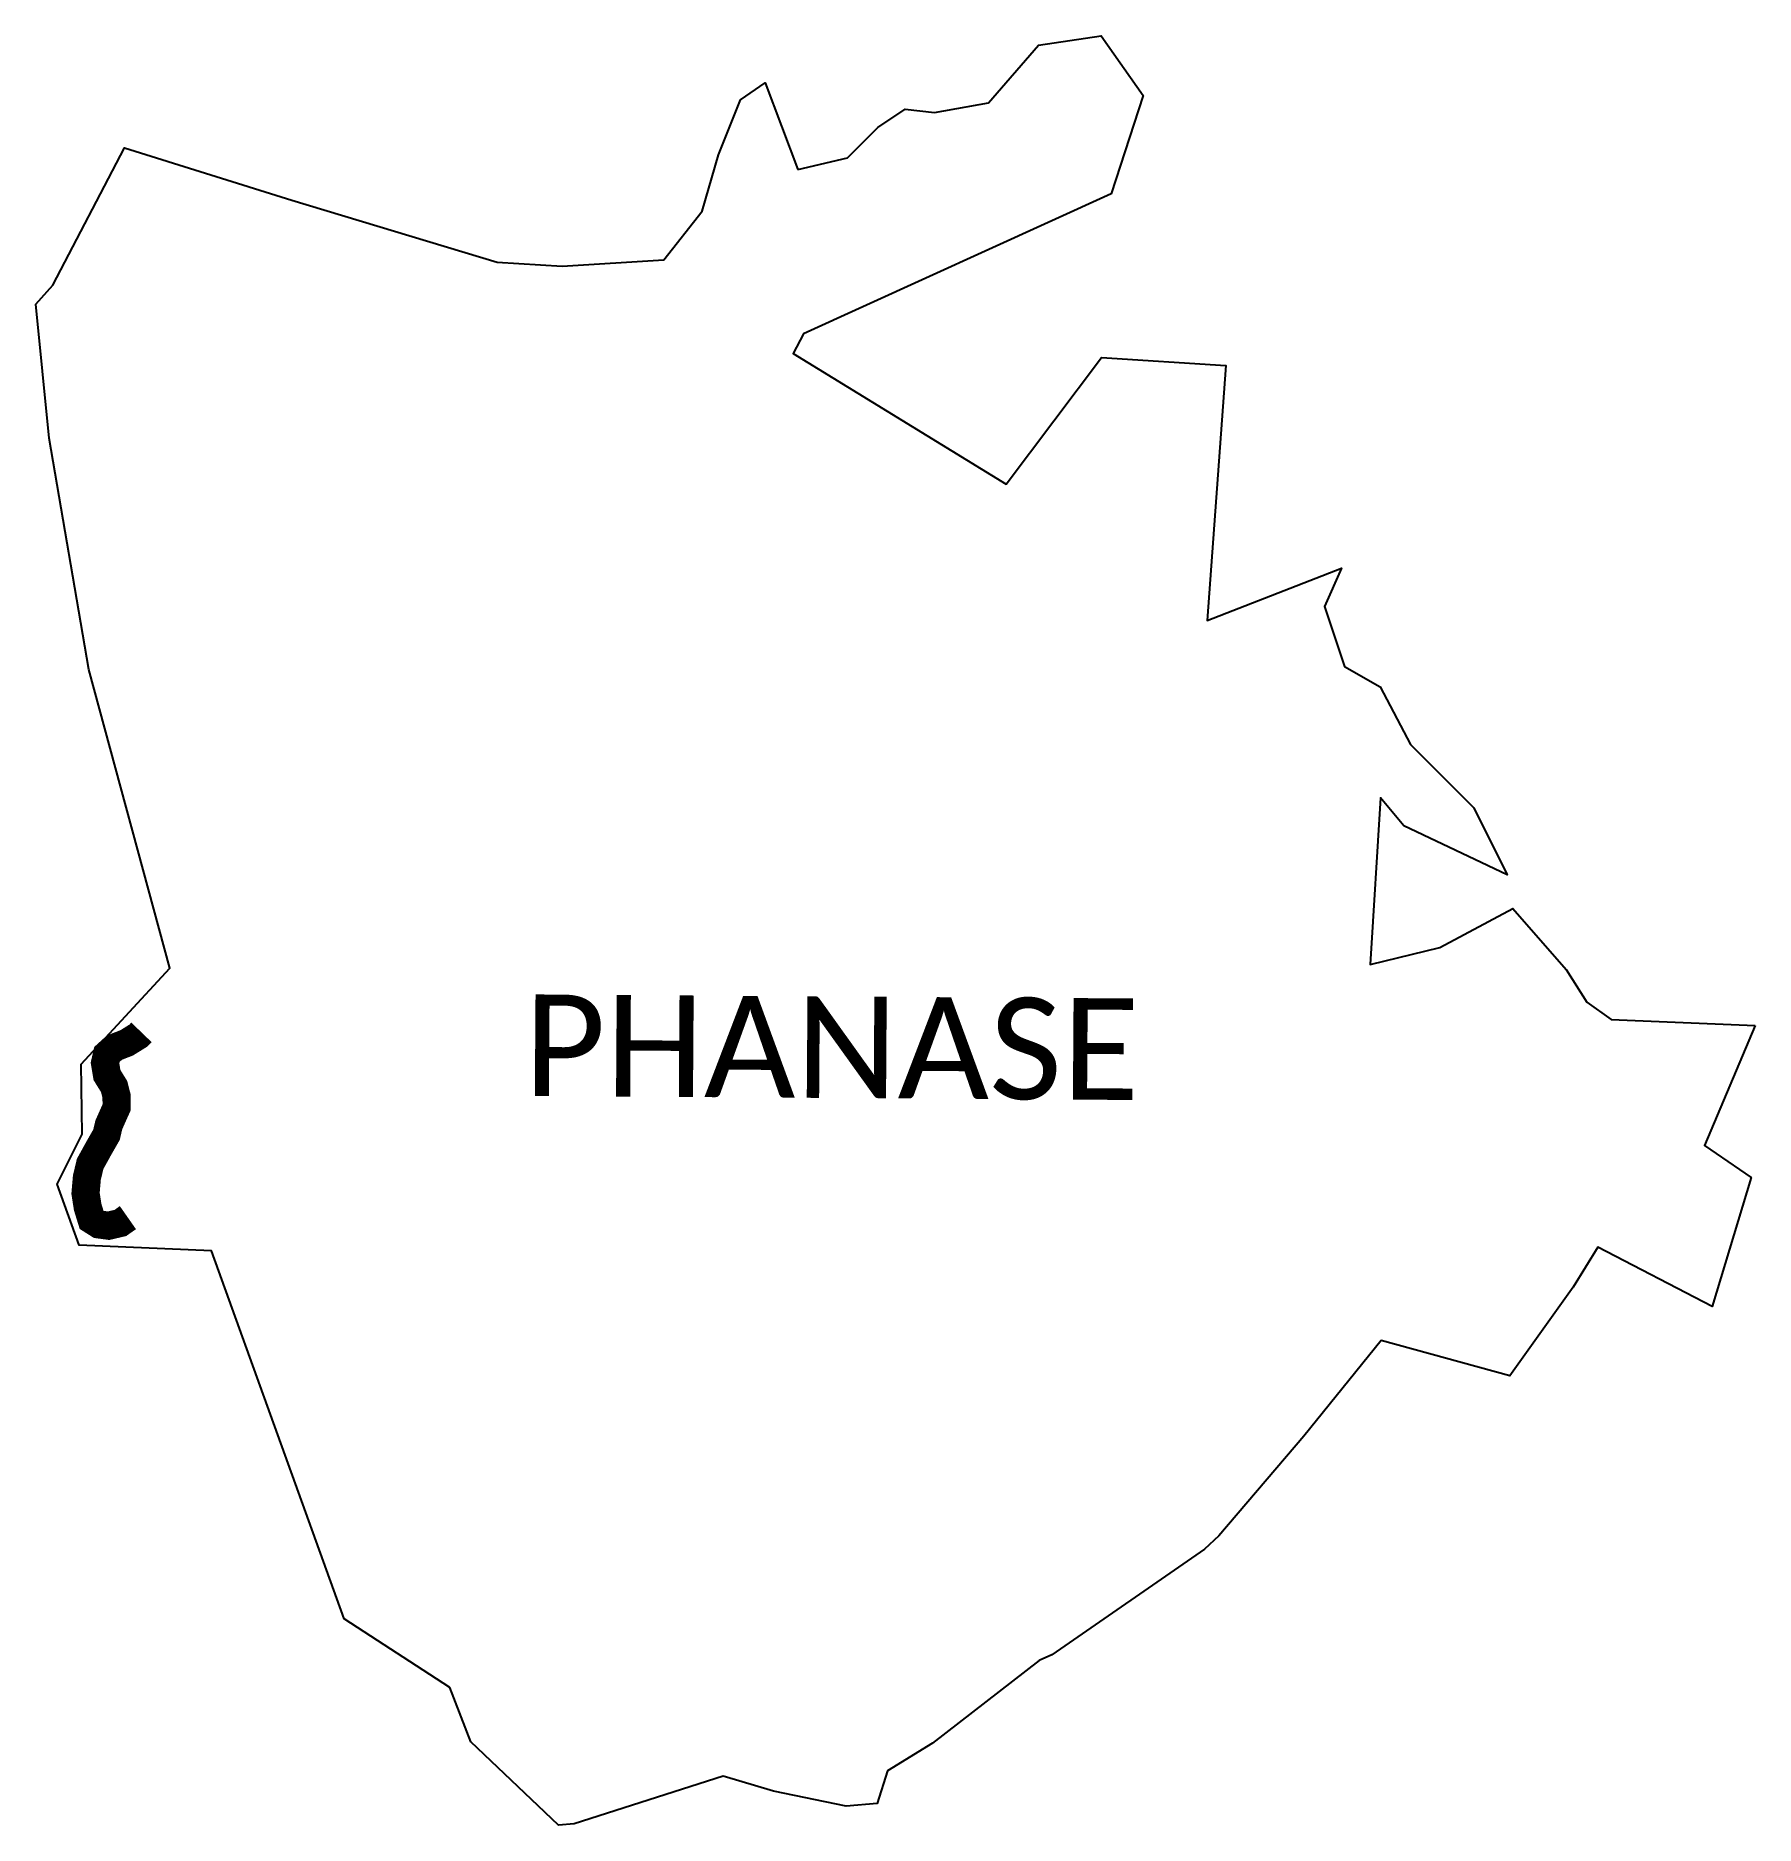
# Model space of a CAD drawing. Header units: metres. Extents: x 324603 to 327658, y 1815493 to 1818672.
import ezdxf

# ---------------------------------------------------------------- set-up
doc = ezdxf.new("R2010")
doc.units = ezdxf.units.M
doc.header["$MEASUREMENT"] = 0
for name, color, linetype in [('UNPROTECTED', 130, 'Continuous'), ('VILLAGE BOUNDRY', 3, 'Continuous'), ('VILLAGE NAME', 250, 'Continuous')]:
    doc.layers.add(name, color=color, linetype=linetype)
doc.styles.get("Standard").update_dxf_attribs({"font": 'arial.ttf'})

msp = doc.modelspace()

# ---------------------------------------------------------------- linework, layer by layer
at = {"layer": 'UNPROTECTED', "const_width": 50, "flags": 128}
msp.add_lwpolyline([(324791.2, 1816901.7), (324785.7, 1816896), (324765.1, 1816883.2), (324743, 1816874.5), (324729.9, 1816862.6), (324726.4, 1816847.2), (324729.9, 1816825.9), (324742.7, 1816805.3), (324746.8, 1816789), (324747.1, 1816768.7), (324740.1, 1816753), (324733.1, 1816737.2), (324729.1, 1816719.9), (324715.1, 1816695.4), (324700, 1816668.1), (324694.2, 1816643.7), (324691.8, 1816616), (324695.6, 1816591.4), (324702.6, 1816568.7), (324715.4, 1816560.6), (324732.8, 1816558.3), (324753.7, 1816563.2), (324767.1, 1816572.6)], dxfattribs=at)
at = {"layer": 'VILLAGE BOUNDRY'}
msp.add_lwpolyline([(325957.3, 1818434.2), (326045.6, 1818455.3)], dxfattribs=at)
for points in [[(326045.6, 1818455.3, 0), (326099.3, 1818508.8, 0), (326147.9, 1818541.2, 0), (326199.8, 1818535.3, 0), (326296.2, 1818552.9, 0), (326384.9, 1818655.1, 0), (326496.2, 1818671.8, 0), (326570.7, 1818565.5, 0), (326514.1, 1818391.4, 0), (325967.6, 1818142.5, 0), (325949, 1818107.8, 0), (326327.6, 1817875.2, 0), (326496.6, 1818100.5, 0), (326717.8, 1818086.4, 0), (326684.3, 1817633.5, 0), (326923.2, 1817726.4, 0), (326893.1, 1817657.9, 0), (326928.2, 1817551.4, 0), (326991.9, 1817515.6, 0), (327045.9, 1817413.2, 0), (327158.4, 1817300.3, 0), (327217.7, 1817181.8, 0), (327033.9, 1817268.6, 0), (326992.5, 1817318.4, 0), (326974.2, 1817022.1, 0), (327098.1, 1817052.7, 0), (327227.5, 1817122, 0), (327322.1, 1817013.2, 0), (327358.8, 1816955.1, 0), (327402, 1816924.8, 0), (327658.2, 1816914.1, 0)], [(327658.2, 1816914.1, 0), (327568.2, 1816700.7, 0), (327651.2, 1816643.8, 0), (327581.6, 1816414.5, 0), (327378.4, 1816520, 0), (327334.8, 1816449.1, 0), (327222.3, 1816291.6, 0), (326993.6, 1816354.1, 0), (326856.1, 1816184.2, 0), (326705.2, 1816007.6, 0), (326679.6, 1815983.8, 0), (326408.7, 1815796.1, 0), (326385.9, 1815786.2, 0), (326196.6, 1815639.2, 0), (326116.3, 1815590.2, 0), (326098.5, 1815532.3, 0), (326042.9, 1815527.5, 0), (325914.1, 1815554.2, 0), (325824.7, 1815580.4, 0), (325560, 1815496.1, 0), (325532.2, 1815493.4, 0), (325376.2, 1815641.6, 0), (325339.2, 1815738, 0), (325151.2, 1815860.1, 0), (324915.6, 1816513.8, 0), (324680.7, 1816523.5, 0), (324641.2, 1816632.2, 0), (324686.1, 1816721, 0), (324684.3, 1816845, 0), (324841.4, 1817015.8, 0), (324697.7, 1817546, 0), (324627, 1817957.4, 0), (324603.4, 1818195, 0), (324634, 1818228.9, 0), (324761.1, 1818472.8, 0), (325058.3, 1818379.7, 0), (325422.9, 1818269.9, 0), (325538.3, 1818262.7, 0), (325719.3, 1818273.7, 0), (325787.5, 1818360.6, 0), (325816.3, 1818460.4, 0), (325855.6, 1818558.3, 0), (325899.4, 1818588.5, 0), (325957.3, 1818434.2, 0)]]:
    msp.add_polyline3d(points, dxfattribs=at)

# ---------------------------------------------------------------- texts
at = {"layer": 'VILLAGE NAME', "insert": (325471.1, 1816969.2), "char_height": 180.345, "attachment_point": 1, "rotation": 359.6139}
msp.add_mtext_dynamic_manual_height_columns('{\\fCalibri|b0|i0|c0|p34;PHANASE}', width=1779.605, gutter_width=901.7, heights=[0], dxfattribs=at)

doc.saveas('drawing.dxf')
